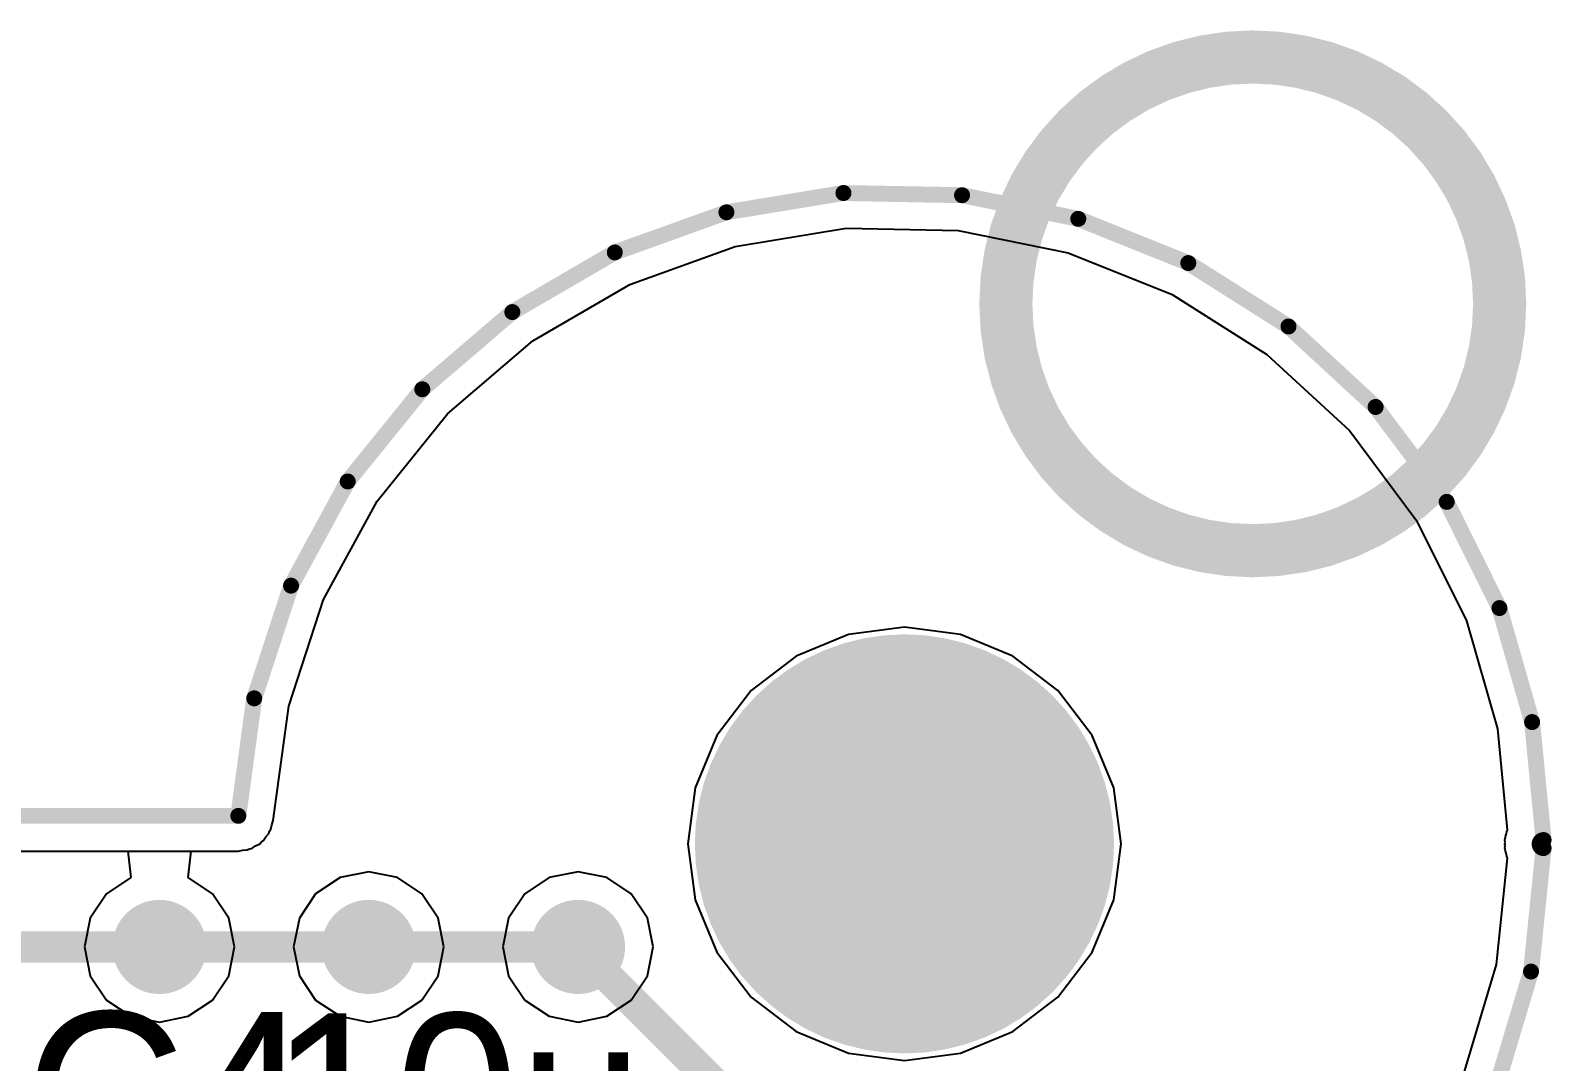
# Model space of a CAD drawing. Extents: x 17 to 262, y 47 to 156.
# Drawn here: x 71.88 to 79.15, y 72.45 to 77.38 of the extents above; entities that cross this region are included whole.
import ezdxf

# ---------------------------------------------------------------- set-up
doc = ezdxf.new("R2010")
doc.units = 0
for name, color, linetype in [('BOTTOMLAYER', 5, 'CONTINUOUS'), ('BOTTOMSOLDER', 6, 'CONTINUOUS'), ('KEEPOUTLAYER', 6, 'CONTINUOUS'), ('MECHANICAL1', 6, 'CONTINUOUS'), ('MIDLAYER1', 16, 'CONTINUOUS'), ('MIDLAYER2', 76, 'CONTINUOUS'), ('MULTILAYER', 9, 'CONTINUOUS'), ('PADHOLELAYER', 156, 'CONTINUOUS'), ('TOPLAYER', 1, 'CONTINUOUS'), ('TOPOVERLAY', 2, 'CONTINUOUS'), ('TOPSOLDER', 216, 'CONTINUOUS'), ('VIAHOLELAYER', 16, 'CONTINUOUS')]:
    doc.layers.add(name, color=color, linetype=linetype)

msp = doc.modelspace()

# ---------------------------------------------------------------- linework, layer by layer
at = {"layer": 'BOTTOMLAYER'}
for p, q in [((75.2516, 76.3477), (75.7805, 76.4348)), ((75.7805, 76.4348), (76.3164, 76.4249)), ((76.3164, 76.4249), (76.8417, 76.3181)), ((74.7472, 76.1663), (75.2516, 76.3477)), ((76.8417, 76.3181), (77.339, 76.1181)), ((74.284, 75.8966), (74.7472, 76.1663)), ((77.339, 76.1181), (77.7919, 75.8315)), ((73.8771, 75.5476), (74.284, 75.8966)), ((77.7919, 75.8315), (78.1855, 75.4676)), ((73.5401, 75.1308), (73.8771, 75.5476)), ((78.1855, 75.4676), (78.5068, 75.0386)), ((73.2841, 74.6599), (73.5401, 75.1308)), ((78.5068, 75.0386), (78.7451, 74.5585)), ((73.1175, 74.1505), (73.2841, 74.6599)), ((76.0597, 74.5284), (75.7916, 74.4931)), ((76.3278, 74.4931), (76.0597, 74.5284)), ((78.7451, 74.5585), (78.8927, 74.0432)), ((75.7916, 74.4931), (75.5418, 74.3896)), ((76.5776, 74.3896), (76.3278, 74.4931)), ((75.5418, 74.3896), (75.3273, 74.225)), ((76.7922, 74.225), (76.5776, 74.3896)), ((75.3273, 74.225), (75.1626, 74.0104)), ((76.9568, 74.0104), (76.7922, 74.225)), ((73.0437, 73.6041), (73.1175, 74.1505)), ((75.1626, 74.0104), (75.0592, 73.7606)), ((77.0603, 73.7606), (76.9568, 74.0104)), ((78.8927, 74.0432), (78.9399, 73.5592)), ((75.0592, 73.7606), (75.0239, 73.4925)), ((77.0956, 73.4925), (77.0603, 73.7606)), ((73.0261, 73.5527), (73.0324, 73.5622)), ((73.0324, 73.5622), (73.0366, 73.5835)), ((73.0366, 73.5835), (73.0437, 73.6041)), ((78.9399, 73.5592), (78.9377, 73.5555)), ((72.9413, 73.4711), (72.9594, 73.4831)), ((72.9594, 73.4831), (72.9789, 73.4927)), ((72.9789, 73.4927), (72.9864, 73.5012)), ((72.9864, 73.5012), (72.9959, 73.5076)), ((72.9959, 73.5076), (73.008, 73.5256)), ((73.008, 73.5256), (73.0224, 73.5419)), ((73.0224, 73.5419), (73.0261, 73.5527)), ((75.0239, 73.4925), (75.0592, 73.2244)), ((77.0603, 73.2244), (77.0956, 73.4925)), ((78.9282, 73.5013), (78.9271, 73.4971)), ((78.9271, 73.4971), (78.9279, 73.4918)), ((78.9279, 73.4918), (78.9271, 73.4864)), ((78.9271, 73.4864), (78.9282, 73.4822)), ((78.9279, 73.5148), (78.9275, 73.5106)), ((78.9275, 73.5106), (78.9282, 73.5013)), ((78.9307, 73.5236), (78.9279, 73.5148)), ((78.9325, 73.5329), (78.9306, 73.5279)), ((78.9306, 73.5279), (78.9307, 73.5236)), ((78.933, 73.5383), (78.9325, 73.5329)), ((78.935, 73.5422), (78.933, 73.5383)), ((78.9363, 73.5515), (78.935, 73.5422)), ((78.9377, 73.5555), (78.9363, 73.5515)), ((62.1261, 73.4582), (72.8769, 73.4583)), ((72.8769, 73.4583), (72.8982, 73.4625)), ((72.8982, 73.4625), (72.9199, 73.4638)), ((72.9199, 73.4638), (72.9301, 73.4688)), ((72.9301, 73.4688), (72.9413, 73.4711)), ((78.9396, 73.4247), (78.8878, 72.9154)), ((78.9282, 73.4822), (78.9275, 73.4728)), ((78.9275, 73.4728), (78.9279, 73.4686)), ((78.9279, 73.4686), (78.9307, 73.4598)), ((78.9307, 73.4598), (78.9306, 73.4555)), ((78.9306, 73.4555), (78.9325, 73.4505)), ((78.9325, 73.4505), (78.933, 73.4451)), ((78.933, 73.4451), (78.935, 73.4413)), ((78.935, 73.4413), (78.9362, 73.4321)), ((78.9362, 73.4321), (78.9376, 73.4281)), ((78.9376, 73.4281), (78.9396, 73.4247)), ((75.0592, 73.2244), (75.1626, 72.9746)), ((76.9568, 72.9746), (77.0603, 73.2244)), ((75.1626, 72.9746), (75.3273, 72.7601)), ((76.7922, 72.7601), (76.9568, 72.9746)), ((78.8878, 72.9154), (78.7264, 72.3779)), ((75.3273, 72.7601), (75.5418, 72.5954)), ((76.5776, 72.5954), (76.7922, 72.7601)), ((75.5418, 72.5954), (75.7916, 72.492)), ((76.3278, 72.492), (76.5776, 72.5954)), ((75.7916, 72.492), (76.0597, 72.4567)), ((76.0597, 72.4567), (76.3278, 72.492))]:
    msp.add_line(p, q, dxfattribs=at)
for points, const_width in [([(75.6097, 73.4925, 1), (76.5097, 73.4925, 1)], 0.9), ([(72.3875, 73, 1), (72.6125, 73, 1)], 0.225), ([(73.3875, 73, 1), (73.6125, 73, 1)], 0.225), ([(74.3875, 73, 1), (74.6125, 73, 1)], 0.225)]:
    msp.add_lwpolyline(points, format="xyb", close=True, dxfattribs=dict(at, const_width=const_width))
at = {"layer": 'BOTTOMSOLDER', "const_width": 1.0016}
msp.add_lwpolyline([(75.5589, 73.4925, 1), (76.5605, 73.4925, 1)], format="xyb", close=True, dxfattribs=at)
at = {"layer": 'KEEPOUTLAYER', "const_width": 0.0762}
for points in [[(75.2091, 76.5113), (75.7682, 76.6034)], [(75.7682, 76.6034), (76.3349, 76.5929)], [(76.3349, 76.5929), (76.8902, 76.48)], [(74.6758, 76.3195), (75.2091, 76.5113)], [(76.8902, 76.48), (77.416, 76.2686)], [(74.186, 76.0344), (74.6758, 76.3195)], [(77.416, 76.2686), (77.8949, 75.9655)], [(73.7559, 75.6654), (74.186, 76.0344)], [(77.8949, 75.9655), (78.311, 75.5808)], [(73.3996, 75.2247), (73.7559, 75.6654)], [(78.311, 75.5808), (78.6507, 75.1272)], [(73.1289, 74.7268), (73.3996, 75.2247)], [(78.6507, 75.1272), (78.9027, 74.6196)], [(72.9527, 74.1882), (73.1289, 74.7268)], [(78.9027, 74.6196), (79.0588, 74.0748)], [(72.8769, 73.6266), (72.9527, 74.1882)], [(79.0588, 74.0748), (79.1137, 73.5108)], [(62.1261, 73.6266), (72.8769, 73.6266)], [(79.0537, 72.8823), (79.1137, 73.4727)], [(79.0947, 73.4917), (79.0952, 73.4959)], [(79.0947, 73.4917), (79.0952, 73.4875)], [(79.0952, 73.4959), (79.0966, 73.5)], [(79.0952, 73.4875), (79.0966, 73.4835)], [(79.0966, 73.5), (79.0989, 73.5036)], [(79.0966, 73.4835), (79.0989, 73.4799)], [(79.0989, 73.5036), (79.1019, 73.5066)], [(79.0989, 73.4799), (79.1019, 73.4768)], [(79.1019, 73.5066), (79.1055, 73.5089)], [(79.1019, 73.4768), (79.1055, 73.4746)], [(79.1055, 73.5089), (79.1095, 73.5103)], [(79.1055, 73.4746), (79.1095, 73.4731)], [(79.1095, 73.5103), (79.1137, 73.5108)], [(79.1095, 73.4731), (79.1137, 73.4727)], [(78.883, 72.314), (79.0537, 72.8823)]]:
    msp.add_lwpolyline(points, dxfattribs=at)
at = {"layer": 'KEEPOUTLAYER', "const_width": 0.0381}
for points in [[(75.7492, 76.6034, 1), (75.7873, 76.6034, 1)], [(75.7492, 76.6034, 1), (75.7873, 76.6034, 1)], [(76.3158, 76.5929, 1), (76.3539, 76.5929, 1)], [(76.3158, 76.5929, 1), (76.3539, 76.5929, 1)], [(75.19, 76.5113, 1), (75.2281, 76.5113, 1)], [(75.19, 76.5113, 1), (75.2281, 76.5113, 1)], [(76.8712, 76.48, 1), (76.9093, 76.48, 1)], [(76.8712, 76.48, 1), (76.9093, 76.48, 1)], [(74.6567, 76.3195, 1), (74.6948, 76.3195, 1)], [(74.6567, 76.3195, 1), (74.6948, 76.3195, 1)], [(77.397, 76.2686, 1), (77.4351, 76.2686, 1)], [(77.397, 76.2686, 1), (77.4351, 76.2686, 1)], [(74.167, 76.0344, 1), (74.2051, 76.0344, 1)], [(74.167, 76.0344, 1), (74.2051, 76.0344, 1)], [(77.8758, 75.9655, 1), (77.9139, 75.9655, 1)], [(77.8758, 75.9655, 1), (77.9139, 75.9655, 1)], [(73.7368, 75.6654, 1), (73.7749, 75.6654, 1)], [(73.7368, 75.6654, 1), (73.7749, 75.6654, 1)], [(78.292, 75.5808, 1), (78.3301, 75.5808, 1)], [(78.292, 75.5808, 1), (78.3301, 75.5808, 1)], [(73.3805, 75.2247, 1), (73.4186, 75.2247, 1)], [(73.3805, 75.2247, 1), (73.4186, 75.2247, 1)], [(78.6317, 75.1272, 1), (78.6698, 75.1272, 1)], [(78.6317, 75.1272, 1), (78.6698, 75.1272, 1)], [(73.1098, 74.7268, 1), (73.1479, 74.7268, 1)], [(73.1098, 74.7268, 1), (73.1479, 74.7268, 1)], [(78.8837, 74.6196, 1), (78.9218, 74.6196, 1)], [(78.8837, 74.6196, 1), (78.9218, 74.6196, 1)], [(72.9337, 74.1882, 1), (72.9718, 74.1882, 1)], [(72.9337, 74.1882, 1), (72.9718, 74.1882, 1)], [(79.0397, 74.0748, 1), (79.0778, 74.0748, 1)], [(79.0397, 74.0748, 1), (79.0778, 74.0748, 1)], [(72.8578, 73.6266, 1), (72.8959, 73.6266, 1)], [(72.8578, 73.6266, 1), (72.8959, 73.6266, 1)], [(79.0757, 73.4917, 1), (79.1138, 73.4917, 1)], [(79.0757, 73.4917, 1), (79.1138, 73.4917, 1)], [(79.0762, 73.4959, 1), (79.1143, 73.4959, 1)], [(79.0762, 73.4959, 1), (79.1143, 73.4959, 1)], [(79.0762, 73.4875, 1), (79.1143, 73.4875, 1)], [(79.0762, 73.4875, 1), (79.1143, 73.4875, 1)], [(79.0776, 73.5, 1), (79.1157, 73.5, 1)], [(79.0776, 73.5, 1), (79.1157, 73.5, 1)], [(79.0776, 73.4835, 1), (79.1157, 73.4835, 1)], [(79.0776, 73.4835, 1), (79.1157, 73.4835, 1)], [(79.0798, 73.5036, 1), (79.1179, 73.5036, 1)], [(79.0798, 73.5036, 1), (79.1179, 73.5036, 1)], [(79.0798, 73.4799, 1), (79.1179, 73.4799, 1)], [(79.0798, 73.4799, 1), (79.1179, 73.4799, 1)], [(79.0828, 73.5066, 1), (79.1209, 73.5066, 1)], [(79.0828, 73.5066, 1), (79.1209, 73.5066, 1)], [(79.0828, 73.4768, 1), (79.1209, 73.4768, 1)], [(79.0828, 73.4768, 1), (79.1209, 73.4768, 1)], [(79.0864, 73.5089, 1), (79.1245, 73.5089, 1)], [(79.0864, 73.5089, 1), (79.1245, 73.5089, 1)], [(79.0864, 73.4746, 1), (79.1245, 73.4746, 1)], [(79.0864, 73.4746, 1), (79.1245, 73.4746, 1)], [(79.0904, 73.5103, 1), (79.1285, 73.5103, 1)], [(79.0904, 73.5103, 1), (79.1285, 73.5103, 1)], [(79.0904, 73.4731, 1), (79.1285, 73.4731, 1)], [(79.0904, 73.4731, 1), (79.1285, 73.4731, 1)], [(79.0947, 73.5108, 1), (79.1328, 73.5108, 1)], [(79.0947, 73.5108, 1), (79.1328, 73.5108, 1)], [(79.0947, 73.4727, 1), (79.1328, 73.4727, 1)], [(79.0947, 73.4727, 1), (79.1328, 73.4727, 1)], [(79.0346, 72.8823, 1), (79.0727, 72.8823, 1)], [(79.0346, 72.8823, 1), (79.0727, 72.8823, 1)]]:
    msp.add_lwpolyline(points, format="xyb", close=True, dxfattribs=at)
at = {"layer": 'MECHANICAL1', "const_width": 0.0762}
for points in [[(75.2091, 76.5113), (75.7682, 76.6034)], [(75.7682, 76.6034), (76.3349, 76.5929)], [(76.3349, 76.5929), (76.8902, 76.48)], [(74.6758, 76.3195), (75.2091, 76.5113)], [(76.8902, 76.48), (77.416, 76.2686)], [(74.186, 76.0344), (74.6758, 76.3195)], [(77.416, 76.2686), (77.8949, 75.9655)], [(73.7559, 75.6654), (74.186, 76.0344)], [(77.8949, 75.9655), (78.311, 75.5808)], [(73.3996, 75.2247), (73.7559, 75.6654)], [(78.311, 75.5808), (78.6507, 75.1272)], [(73.1289, 74.7268), (73.3996, 75.2247)], [(78.6507, 75.1272), (78.9027, 74.6196)], [(72.9527, 74.1882), (73.1289, 74.7268)], [(78.9027, 74.6196), (79.0588, 74.0748)], [(72.8769, 73.6266), (72.9527, 74.1882)], [(79.0588, 74.0748), (79.1137, 73.5108)], [(62.1261, 73.6266), (72.8769, 73.6266)], [(79.0537, 72.8823), (79.1137, 73.4727)], [(79.0947, 73.4917), (79.0952, 73.4959)], [(79.0947, 73.4917), (79.0952, 73.4875)], [(79.0952, 73.4959), (79.0966, 73.5)], [(79.0952, 73.4875), (79.0966, 73.4835)], [(79.0966, 73.5), (79.0989, 73.5036)], [(79.0966, 73.4835), (79.0989, 73.4799)], [(79.0989, 73.5036), (79.1019, 73.5066)], [(79.0989, 73.4799), (79.1019, 73.4768)], [(79.1019, 73.5066), (79.1055, 73.5089)], [(79.1019, 73.4768), (79.1055, 73.4746)], [(79.1055, 73.5089), (79.1095, 73.5103)], [(79.1055, 73.4746), (79.1095, 73.4731)], [(79.1095, 73.5103), (79.1137, 73.5108)], [(79.1095, 73.4731), (79.1137, 73.4727)], [(78.883, 72.314), (79.0537, 72.8823)]]:
    msp.add_lwpolyline(points, dxfattribs=at)
at = {"layer": 'MECHANICAL1', "const_width": 0.0381}
for points in [[(75.7492, 76.6034, 1), (75.7873, 76.6034, 1)], [(75.7492, 76.6034, 1), (75.7873, 76.6034, 1)], [(76.3158, 76.5929, 1), (76.3539, 76.5929, 1)], [(76.3158, 76.5929, 1), (76.3539, 76.5929, 1)], [(75.19, 76.5113, 1), (75.2281, 76.5113, 1)], [(75.19, 76.5113, 1), (75.2281, 76.5113, 1)], [(76.8712, 76.48, 1), (76.9093, 76.48, 1)], [(76.8712, 76.48, 1), (76.9093, 76.48, 1)], [(74.6567, 76.3195, 1), (74.6948, 76.3195, 1)], [(74.6567, 76.3195, 1), (74.6948, 76.3195, 1)], [(77.397, 76.2686, 1), (77.4351, 76.2686, 1)], [(77.397, 76.2686, 1), (77.4351, 76.2686, 1)], [(74.167, 76.0344, 1), (74.2051, 76.0344, 1)], [(74.167, 76.0344, 1), (74.2051, 76.0344, 1)], [(77.8758, 75.9655, 1), (77.9139, 75.9655, 1)], [(77.8758, 75.9655, 1), (77.9139, 75.9655, 1)], [(73.7368, 75.6654, 1), (73.7749, 75.6654, 1)], [(73.7368, 75.6654, 1), (73.7749, 75.6654, 1)], [(78.292, 75.5808, 1), (78.3301, 75.5808, 1)], [(78.292, 75.5808, 1), (78.3301, 75.5808, 1)], [(73.3805, 75.2247, 1), (73.4186, 75.2247, 1)], [(73.3805, 75.2247, 1), (73.4186, 75.2247, 1)], [(78.6317, 75.1272, 1), (78.6698, 75.1272, 1)], [(78.6317, 75.1272, 1), (78.6698, 75.1272, 1)], [(73.1098, 74.7268, 1), (73.1479, 74.7268, 1)], [(73.1098, 74.7268, 1), (73.1479, 74.7268, 1)], [(78.8837, 74.6196, 1), (78.9218, 74.6196, 1)], [(78.8837, 74.6196, 1), (78.9218, 74.6196, 1)], [(72.9337, 74.1882, 1), (72.9718, 74.1882, 1)], [(72.9337, 74.1882, 1), (72.9718, 74.1882, 1)], [(79.0397, 74.0748, 1), (79.0778, 74.0748, 1)], [(79.0397, 74.0748, 1), (79.0778, 74.0748, 1)], [(72.8578, 73.6266, 1), (72.8959, 73.6266, 1)], [(72.8578, 73.6266, 1), (72.8959, 73.6266, 1)], [(79.0757, 73.4917, 1), (79.1138, 73.4917, 1)], [(79.0757, 73.4917, 1), (79.1138, 73.4917, 1)], [(79.0762, 73.4959, 1), (79.1143, 73.4959, 1)], [(79.0762, 73.4959, 1), (79.1143, 73.4959, 1)], [(79.0762, 73.4875, 1), (79.1143, 73.4875, 1)], [(79.0762, 73.4875, 1), (79.1143, 73.4875, 1)], [(79.0776, 73.5, 1), (79.1157, 73.5, 1)], [(79.0776, 73.5, 1), (79.1157, 73.5, 1)], [(79.0776, 73.4835, 1), (79.1157, 73.4835, 1)], [(79.0776, 73.4835, 1), (79.1157, 73.4835, 1)], [(79.0798, 73.5036, 1), (79.1179, 73.5036, 1)], [(79.0798, 73.5036, 1), (79.1179, 73.5036, 1)], [(79.0798, 73.4799, 1), (79.1179, 73.4799, 1)], [(79.0798, 73.4799, 1), (79.1179, 73.4799, 1)], [(79.0828, 73.5066, 1), (79.1209, 73.5066, 1)], [(79.0828, 73.5066, 1), (79.1209, 73.5066, 1)], [(79.0828, 73.4768, 1), (79.1209, 73.4768, 1)], [(79.0828, 73.4768, 1), (79.1209, 73.4768, 1)], [(79.0864, 73.5089, 1), (79.1245, 73.5089, 1)], [(79.0864, 73.5089, 1), (79.1245, 73.5089, 1)], [(79.0864, 73.4746, 1), (79.1245, 73.4746, 1)], [(79.0864, 73.4746, 1), (79.1245, 73.4746, 1)], [(79.0904, 73.5103, 1), (79.1285, 73.5103, 1)], [(79.0904, 73.5103, 1), (79.1285, 73.5103, 1)], [(79.0904, 73.4731, 1), (79.1285, 73.4731, 1)], [(79.0904, 73.4731, 1), (79.1285, 73.4731, 1)], [(79.0947, 73.5108, 1), (79.1328, 73.5108, 1)], [(79.0947, 73.5108, 1), (79.1328, 73.5108, 1)], [(79.0947, 73.4727, 1), (79.1328, 73.4727, 1)], [(79.0947, 73.4727, 1), (79.1328, 73.4727, 1)], [(79.0346, 72.8823, 1), (79.0727, 72.8823, 1)], [(79.0346, 72.8823, 1), (79.0727, 72.8823, 1)]]:
    msp.add_lwpolyline(points, format="xyb", close=True, dxfattribs=at)
at = {"layer": 'MIDLAYER1'}
for p, q in [((75.2516, 76.3477), (75.7805, 76.4348)), ((75.7805, 76.4348), (76.3164, 76.4249)), ((76.3164, 76.4249), (76.8417, 76.3181)), ((74.7472, 76.1663), (75.2516, 76.3477)), ((76.8417, 76.3181), (77.339, 76.1181)), ((74.284, 75.8966), (74.7472, 76.1663)), ((77.339, 76.1181), (77.7919, 75.8315)), ((73.8771, 75.5476), (74.284, 75.8966)), ((77.7919, 75.8315), (78.1855, 75.4676)), ((73.5401, 75.1308), (73.8771, 75.5476)), ((78.1855, 75.4676), (78.5068, 75.0386)), ((73.2841, 74.6599), (73.5401, 75.1308)), ((78.5068, 75.0386), (78.7451, 74.5585)), ((73.1175, 74.1505), (73.2841, 74.6599)), ((76.0597, 74.5284), (75.7916, 74.4931)), ((76.3278, 74.4931), (76.0597, 74.5284)), ((78.7451, 74.5585), (78.8927, 74.0432)), ((75.7916, 74.4931), (75.5418, 74.3896)), ((76.5776, 74.3896), (76.3278, 74.4931)), ((75.5418, 74.3896), (75.3273, 74.225)), ((76.7922, 74.225), (76.5776, 74.3896)), ((75.3273, 74.225), (75.1626, 74.0104)), ((76.9568, 74.0104), (76.7922, 74.225)), ((73.0437, 73.6041), (73.1175, 74.1505)), ((75.1626, 74.0104), (75.0592, 73.7606)), ((77.0603, 73.7606), (76.9568, 74.0104)), ((78.8927, 74.0432), (78.9399, 73.5592)), ((75.0592, 73.7606), (75.0239, 73.4925)), ((77.0956, 73.4925), (77.0603, 73.7606)), ((73.0261, 73.5527), (73.0324, 73.5622)), ((73.0324, 73.5622), (73.0366, 73.5835)), ((73.0366, 73.5835), (73.0437, 73.6041)), ((78.9399, 73.5592), (78.9377, 73.5555)), ((72.9413, 73.4711), (72.9594, 73.4831)), ((72.9594, 73.4831), (72.9789, 73.4927)), ((72.9789, 73.4927), (72.9864, 73.5012)), ((72.9864, 73.5012), (72.9959, 73.5076)), ((72.9959, 73.5076), (73.008, 73.5256)), ((73.008, 73.5256), (73.0224, 73.5419)), ((73.0224, 73.5419), (73.0261, 73.5527)), ((75.0239, 73.4925), (75.0592, 73.2244)), ((77.0603, 73.2244), (77.0956, 73.4925)), ((78.9282, 73.5013), (78.9271, 73.4971)), ((78.9271, 73.4971), (78.9279, 73.4918)), ((78.9279, 73.4918), (78.9271, 73.4864)), ((78.9271, 73.4864), (78.9282, 73.4822)), ((78.9279, 73.5148), (78.9275, 73.5106)), ((78.9275, 73.5106), (78.9282, 73.5013)), ((78.9307, 73.5236), (78.9279, 73.5148)), ((78.9325, 73.5329), (78.9306, 73.5279)), ((78.9306, 73.5279), (78.9307, 73.5236)), ((78.933, 73.5383), (78.9325, 73.5329)), ((78.935, 73.5422), (78.933, 73.5383)), ((78.9363, 73.5515), (78.935, 73.5422)), ((78.9377, 73.5555), (78.9363, 73.5515)), ((71.6515, 73.4583), (72.3485, 73.4583)), ((72.3485, 73.4583), (72.3627, 73.3316)), ((72.6373, 73.3316), (72.6515, 73.4583)), ((72.6515, 73.4583), (72.8769, 73.4583)), ((72.8769, 73.4583), (72.8982, 73.4625)), ((72.8982, 73.4625), (72.9199, 73.4638)), ((72.9199, 73.4638), (72.9301, 73.4688)), ((72.9301, 73.4688), (72.9413, 73.4711)), ((78.9396, 73.4247), (78.8878, 72.9154)), ((78.9282, 73.4822), (78.9275, 73.4728)), ((78.9275, 73.4728), (78.9279, 73.4686)), ((78.9279, 73.4686), (78.9307, 73.4598)), ((78.9307, 73.4598), (78.9306, 73.4555)), ((78.9306, 73.4555), (78.9325, 73.4505)), ((78.9325, 73.4505), (78.933, 73.4451)), ((78.933, 73.4451), (78.935, 73.4413)), ((78.935, 73.4413), (78.9362, 73.4321)), ((78.9362, 73.4321), (78.9376, 73.4281)), ((78.9376, 73.4281), (78.9396, 73.4247)), ((73.5, 73.3589), (73.3627, 73.3316)), ((73.6373, 73.3316), (73.5, 73.3589)), ((74.5, 73.3589), (74.3627, 73.3316)), ((74.6373, 73.3316), (74.5, 73.3589)), ((72.3627, 73.3316), (72.2462, 73.2538)), ((72.7538, 73.2538), (72.6373, 73.3316)), ((73.3627, 73.3316), (73.2462, 73.2538)), ((73.7538, 73.2538), (73.6373, 73.3316)), ((74.3627, 73.3316), (74.2462, 73.2538)), ((74.7538, 73.2538), (74.6373, 73.3316)), ((72.2462, 73.2538), (72.1684, 73.1373)), ((72.8316, 73.1373), (72.7538, 73.2538)), ((73.2462, 73.2538), (73.1684, 73.1373)), ((73.8316, 73.1373), (73.7538, 73.2538)), ((74.2462, 73.2538), (74.1684, 73.1373)), ((74.8316, 73.1373), (74.7538, 73.2538)), ((75.0592, 73.2244), (75.1626, 72.9746)), ((76.9568, 72.9746), (77.0603, 73.2244)), ((72.1684, 73.1373), (72.1411, 73)), ((72.8589, 73), (72.8316, 73.1373)), ((73.1684, 73.1373), (73.1411, 73)), ((73.8589, 73), (73.8316, 73.1373)), ((74.1684, 73.1373), (74.1411, 73)), ((74.8589, 73), (74.8316, 73.1373)), ((72.1411, 73), (72.1684, 72.8627)), ((72.8316, 72.8627), (72.8589, 73)), ((73.1411, 73), (73.1684, 72.8627)), ((73.8316, 72.8627), (73.8589, 73)), ((74.1411, 73), (74.1684, 72.8627)), ((74.8316, 72.8627), (74.8589, 73)), ((75.1626, 72.9746), (75.3273, 72.7601)), ((76.7922, 72.7601), (76.9568, 72.9746)), ((78.8878, 72.9154), (78.7264, 72.3779)), ((72.1684, 72.8627), (72.2462, 72.7462)), ((72.7538, 72.7462), (72.8316, 72.8627)), ((73.1684, 72.8627), (73.2462, 72.7462)), ((73.7538, 72.7462), (73.8316, 72.8627)), ((74.1684, 72.8627), (74.2462, 72.7462)), ((74.7538, 72.7462), (74.8316, 72.8627)), ((75.3273, 72.7601), (75.5418, 72.5954)), ((76.5776, 72.5954), (76.7922, 72.7601)), ((72.2462, 72.7462), (72.3627, 72.6684)), ((72.6373, 72.6684), (72.7538, 72.7462)), ((73.2462, 72.7462), (73.3627, 72.6684)), ((73.6373, 72.6684), (73.7538, 72.7462)), ((74.2462, 72.7462), (74.3627, 72.6684)), ((74.6373, 72.6684), (74.7538, 72.7462)), ((72.3627, 72.6684), (72.5, 72.6411)), ((72.5, 72.6411), (72.6373, 72.6684)), ((73.3627, 72.6684), (73.5, 72.6411)), ((73.5, 72.6411), (73.6373, 72.6684)), ((74.3627, 72.6684), (74.5, 72.6411)), ((74.5, 72.6411), (74.6373, 72.6684)), ((75.5418, 72.5954), (75.7916, 72.492)), ((76.3278, 72.492), (76.5776, 72.5954)), ((75.7916, 72.492), (76.0597, 72.4567)), ((76.0597, 72.4567), (76.3278, 72.492))]:
    msp.add_line(p, q, dxfattribs=at)
for points, const_width in [([(75.6097, 73.4925, 1), (76.5097, 73.4925, 1)], 0.9), ([(72.3875, 73, 1), (72.6125, 73, 1)], 0.225), ([(73.3875, 73, 1), (73.6125, 73, 1)], 0.225), ([(74.3875, 73, 1), (74.6125, 73, 1)], 0.225)]:
    msp.add_lwpolyline(points, format="xyb", close=True, dxfattribs=dict(at, const_width=const_width))
at = {"layer": 'MIDLAYER2'}
for p, q in [((75.2516, 76.3477), (75.7805, 76.4348)), ((75.7805, 76.4348), (76.3164, 76.4249)), ((76.3164, 76.4249), (76.8417, 76.3181)), ((74.7472, 76.1663), (75.2516, 76.3477)), ((76.8417, 76.3181), (77.339, 76.1181)), ((74.284, 75.8966), (74.7472, 76.1663)), ((77.339, 76.1181), (77.7919, 75.8315)), ((73.8771, 75.5476), (74.284, 75.8966)), ((77.7919, 75.8315), (78.1855, 75.4676)), ((73.5401, 75.1308), (73.8771, 75.5476)), ((78.1855, 75.4676), (78.5068, 75.0386)), ((73.2841, 74.6599), (73.5401, 75.1308)), ((78.5068, 75.0386), (78.7451, 74.5585)), ((73.1175, 74.1505), (73.2841, 74.6599)), ((76.0597, 74.5284), (75.7916, 74.4931)), ((76.3278, 74.4931), (76.0597, 74.5284)), ((78.7451, 74.5585), (78.8927, 74.0432)), ((75.7916, 74.4931), (75.5418, 74.3896)), ((76.5776, 74.3896), (76.3278, 74.4931)), ((75.5418, 74.3896), (75.3273, 74.225)), ((76.7922, 74.225), (76.5776, 74.3896)), ((75.3273, 74.225), (75.1626, 74.0104)), ((76.9568, 74.0104), (76.7922, 74.225)), ((73.0437, 73.6041), (73.1175, 74.1505)), ((75.1626, 74.0104), (75.0592, 73.7606)), ((77.0603, 73.7606), (76.9568, 74.0104)), ((78.8927, 74.0432), (78.9399, 73.5592)), ((75.0592, 73.7606), (75.0239, 73.4925)), ((77.0956, 73.4925), (77.0603, 73.7606)), ((73.0261, 73.5527), (73.0324, 73.5622)), ((73.0324, 73.5622), (73.0366, 73.5835)), ((73.0366, 73.5835), (73.0437, 73.6041)), ((78.9399, 73.5592), (78.9377, 73.5555)), ((72.9413, 73.4711), (72.9594, 73.4831)), ((72.9594, 73.4831), (72.9789, 73.4927)), ((72.9789, 73.4927), (72.9864, 73.5012)), ((72.9864, 73.5012), (72.9959, 73.5076)), ((72.9959, 73.5076), (73.008, 73.5256)), ((73.008, 73.5256), (73.0224, 73.5419)), ((73.0224, 73.5419), (73.0261, 73.5527)), ((75.0239, 73.4925), (75.0592, 73.2244)), ((77.0603, 73.2244), (77.0956, 73.4925)), ((78.9282, 73.5013), (78.9271, 73.4971)), ((78.9271, 73.4971), (78.9279, 73.4918)), ((78.9279, 73.4918), (78.9271, 73.4864)), ((78.9271, 73.4864), (78.9282, 73.4822)), ((78.9279, 73.5148), (78.9275, 73.5106)), ((78.9275, 73.5106), (78.9282, 73.5013)), ((78.9307, 73.5236), (78.9279, 73.5148)), ((78.9325, 73.5329), (78.9306, 73.5279)), ((78.9306, 73.5279), (78.9307, 73.5236)), ((78.933, 73.5383), (78.9325, 73.5329)), ((78.935, 73.5422), (78.933, 73.5383)), ((78.9363, 73.5515), (78.935, 73.5422)), ((78.9377, 73.5555), (78.9363, 73.5515)), ((62.1261, 73.4582), (72.8769, 73.4583)), ((72.8769, 73.4583), (72.8982, 73.4625)), ((72.8982, 73.4625), (72.9199, 73.4638)), ((72.9199, 73.4638), (72.9301, 73.4688)), ((72.9301, 73.4688), (72.9413, 73.4711)), ((78.9396, 73.4247), (78.8878, 72.9154)), ((78.9282, 73.4822), (78.9275, 73.4728)), ((78.9275, 73.4728), (78.9279, 73.4686)), ((78.9279, 73.4686), (78.9307, 73.4598)), ((78.9307, 73.4598), (78.9306, 73.4555)), ((78.9306, 73.4555), (78.9325, 73.4505)), ((78.9325, 73.4505), (78.933, 73.4451)), ((78.933, 73.4451), (78.935, 73.4413)), ((78.935, 73.4413), (78.9362, 73.4321)), ((78.9362, 73.4321), (78.9376, 73.4281)), ((78.9376, 73.4281), (78.9396, 73.4247)), ((75.0592, 73.2244), (75.1626, 72.9746)), ((76.9568, 72.9746), (77.0603, 73.2244)), ((75.1626, 72.9746), (75.3273, 72.7601)), ((76.7922, 72.7601), (76.9568, 72.9746)), ((78.8878, 72.9154), (78.7264, 72.3779)), ((75.3273, 72.7601), (75.5418, 72.5954)), ((76.5776, 72.5954), (76.7922, 72.7601)), ((75.5418, 72.5954), (75.7916, 72.492)), ((76.3278, 72.492), (76.5776, 72.5954)), ((75.7916, 72.492), (76.0597, 72.4567)), ((76.0597, 72.4567), (76.3278, 72.492))]:
    msp.add_line(p, q, dxfattribs=at)
for points, const_width in [([(75.6097, 73.4925, 1), (76.5097, 73.4925, 1)], 0.9), ([(72.3875, 73, 1), (72.6125, 73, 1)], 0.225), ([(73.3875, 73, 1), (73.6125, 73, 1)], 0.225), ([(74.3875, 73, 1), (74.6125, 73, 1)], 0.225)]:
    msp.add_lwpolyline(points, format="xyb", close=True, dxfattribs=dict(at, const_width=const_width))
at = {"layer": 'MULTILAYER'}
for points, const_width in [([(75.6097, 73.4925, 1), (76.5097, 73.4925, 1)], 0.9), ([(72.3875, 73, 1), (72.6125, 73, 1)], 0.225), ([(73.3875, 73, 1), (73.6125, 73, 1)], 0.225), ([(74.3875, 73, 1), (74.6125, 73, 1)], 0.225)]:
    msp.add_lwpolyline(points, format="xyb", close=True, dxfattribs=dict(at, const_width=const_width))
at = {"layer": 'PADHOLELAYER', "const_width": 0.5}
msp.add_lwpolyline([(75.8097, 73.4925, 1), (76.3097, 73.4925, 1)], format="xyb", close=True, dxfattribs=at)
at = {"layer": 'TOPLAYER'}
for p, q in [((75.2516, 76.3477), (75.7805, 76.4348)), ((75.7805, 76.4348), (76.3164, 76.4249)), ((76.3164, 76.4249), (76.8417, 76.3181)), ((74.7472, 76.1663), (75.2516, 76.3477)), ((76.8417, 76.3181), (77.339, 76.1181)), ((74.284, 75.8966), (74.7472, 76.1663)), ((77.339, 76.1181), (77.7919, 75.8315)), ((73.8771, 75.5476), (74.284, 75.8966)), ((77.7919, 75.8315), (78.1855, 75.4676)), ((73.5401, 75.1308), (73.8771, 75.5476)), ((78.1855, 75.4676), (78.5068, 75.0386)), ((73.2841, 74.6599), (73.5401, 75.1308)), ((78.5068, 75.0386), (78.7451, 74.5585)), ((73.1175, 74.1505), (73.2841, 74.6599)), ((76.0597, 74.5284), (75.7916, 74.4931)), ((76.3278, 74.4931), (76.0597, 74.5284)), ((78.7451, 74.5585), (78.8927, 74.0432)), ((75.7916, 74.4931), (75.5418, 74.3896)), ((76.5776, 74.3896), (76.3278, 74.4931)), ((75.5418, 74.3896), (75.3273, 74.225)), ((76.7922, 74.225), (76.5776, 74.3896)), ((75.3273, 74.225), (75.1626, 74.0104)), ((76.9568, 74.0104), (76.7922, 74.225)), ((73.0437, 73.6041), (73.1175, 74.1505)), ((75.1626, 74.0104), (75.0592, 73.7606)), ((77.0603, 73.7606), (76.9568, 74.0104)), ((78.8927, 74.0432), (78.9399, 73.5592)), ((75.0592, 73.7606), (75.0239, 73.4925)), ((77.0956, 73.4925), (77.0603, 73.7606)), ((73.0261, 73.5527), (73.0324, 73.5622)), ((73.0324, 73.5622), (73.0366, 73.5835)), ((73.0366, 73.5835), (73.0437, 73.6041)), ((78.9399, 73.5592), (78.9377, 73.5555)), ((72.9413, 73.4711), (72.9594, 73.4831)), ((72.9594, 73.4831), (72.9789, 73.4927)), ((72.9789, 73.4927), (72.9864, 73.5012)), ((72.9864, 73.5012), (72.9959, 73.5076)), ((72.9959, 73.5076), (73.008, 73.5256)), ((73.008, 73.5256), (73.0224, 73.5419)), ((73.0224, 73.5419), (73.0261, 73.5527)), ((75.0239, 73.4925), (75.0592, 73.2244)), ((77.0603, 73.2244), (77.0956, 73.4925)), ((78.9282, 73.5013), (78.9271, 73.4971)), ((78.9271, 73.4971), (78.9279, 73.4918)), ((78.9279, 73.4918), (78.9271, 73.4864)), ((78.9271, 73.4864), (78.9282, 73.4822)), ((78.9279, 73.5148), (78.9275, 73.5106)), ((78.9275, 73.5106), (78.9282, 73.5013)), ((78.9307, 73.5236), (78.9279, 73.5148)), ((78.9325, 73.5329), (78.9306, 73.5279)), ((78.9306, 73.5279), (78.9307, 73.5236)), ((78.933, 73.5383), (78.9325, 73.5329)), ((78.935, 73.5422), (78.933, 73.5383)), ((78.9363, 73.5515), (78.935, 73.5422)), ((78.9377, 73.5555), (78.9363, 73.5515)), ((62.1261, 73.4582), (72.8769, 73.4583)), ((72.8769, 73.4583), (72.8982, 73.4625)), ((72.8982, 73.4625), (72.9199, 73.4638)), ((72.9199, 73.4638), (72.9301, 73.4688)), ((72.9301, 73.4688), (72.9413, 73.4711)), ((78.9396, 73.4247), (78.8878, 72.9154)), ((78.9282, 73.4822), (78.9275, 73.4728)), ((78.9275, 73.4728), (78.9279, 73.4686)), ((78.9279, 73.4686), (78.9307, 73.4598)), ((78.9307, 73.4598), (78.9306, 73.4555)), ((78.9306, 73.4555), (78.9325, 73.4505)), ((78.9325, 73.4505), (78.933, 73.4451)), ((78.933, 73.4451), (78.935, 73.4413)), ((78.935, 73.4413), (78.9362, 73.4321)), ((78.9362, 73.4321), (78.9376, 73.4281)), ((78.9376, 73.4281), (78.9396, 73.4247)), ((75.0592, 73.2244), (75.1626, 72.9746)), ((76.9568, 72.9746), (77.0603, 73.2244)), ((75.1626, 72.9746), (75.3273, 72.7601)), ((76.7922, 72.7601), (76.9568, 72.9746)), ((78.8878, 72.9154), (78.7264, 72.3779)), ((75.3273, 72.7601), (75.5418, 72.5954)), ((76.5776, 72.5954), (76.7922, 72.7601)), ((75.5418, 72.5954), (75.7916, 72.492)), ((76.3278, 72.492), (76.5776, 72.5954)), ((75.7916, 72.492), (76.0597, 72.4567)), ((76.0597, 72.4567), (76.3278, 72.492))]:
    msp.add_line(p, q, dxfattribs=at)
for points, const_width in [([(75.6097, 73.4925, 1), (76.5097, 73.4925, 1)], 0.9), ([(72.3875, 73, 1), (72.6125, 73, 1)], 0.225), ([(73.3875, 73, 1), (73.6125, 73, 1)], 0.225), ([(74.3875, 73, 1), (74.6125, 73, 1)], 0.225), ([(72.4625, 73, 1), (72.5375, 73, 1)], 0.075), ([(72.4625, 73, 1), (72.5375, 73, 1)], 0.075), ([(73.4625, 73, 1), (73.5375, 73, 1)], 0.075), ([(73.4625, 73, 1), (73.5375, 73, 1)], 0.075), ([(74.4625, 73, 1), (74.5375, 73, 1)], 0.075), ([(74.4625, 73, 1), (74.5375, 73, 1)], 0.075)]:
    msp.add_lwpolyline(points, format="xyb", close=True, dxfattribs=dict(at, const_width=const_width))
at = {"layer": 'TOPLAYER', "const_width": 0.15}
for points in [[(71.5, 73), (72.5, 73)], [(72.5, 73), (73.5, 73)], [(73.5, 73), (74.5, 73)], [(74.5, 73), (75.5, 72)]]:
    msp.add_lwpolyline(points, dxfattribs=at)
at = {"layer": 'TOPOVERLAY'}
for points, const_width in [([(78.9039, 76.0737, 1), (76.5441, 76.0737, 1)], 0.254), ([(76.4806, 76.0737, 1), (76.6076, 76.0737, 1)], 0.127), ([(78.8404, 76.0737, 1), (78.9674, 76.0737, 1)], 0.127)]:
    msp.add_lwpolyline(points, format="xyb", close=True, dxfattribs=dict(at, const_width=const_width))
at = {"layer": 'TOPSOLDER', "const_width": 1.0016}
msp.add_lwpolyline([(75.5589, 73.4925, 1), (76.5605, 73.4925, 1)], format="xyb", close=True, dxfattribs=at)
at = {"layer": 'VIAHOLELAYER', "const_width": 0.1}
for points in [[(72.45, 73, 1), (72.55, 73, 1)], [(73.45, 73, 1), (73.55, 73, 1)], [(74.45, 73, 1), (74.55, 73, 1)]]:
    msp.add_lwpolyline(points, format="xyb", close=True, dxfattribs=at)

# ---------------------------------------------------------------- texts
at = {"layer": 'TOPOVERLAY'}
for s, p in [('C4', (71.8537, 71.8893)), ('10u', (73.0286, 71.882))]:
    msp.add_text(s, height=0.8, dxfattribs=at).set_placement(p)

doc.saveas('drawing.dxf')
